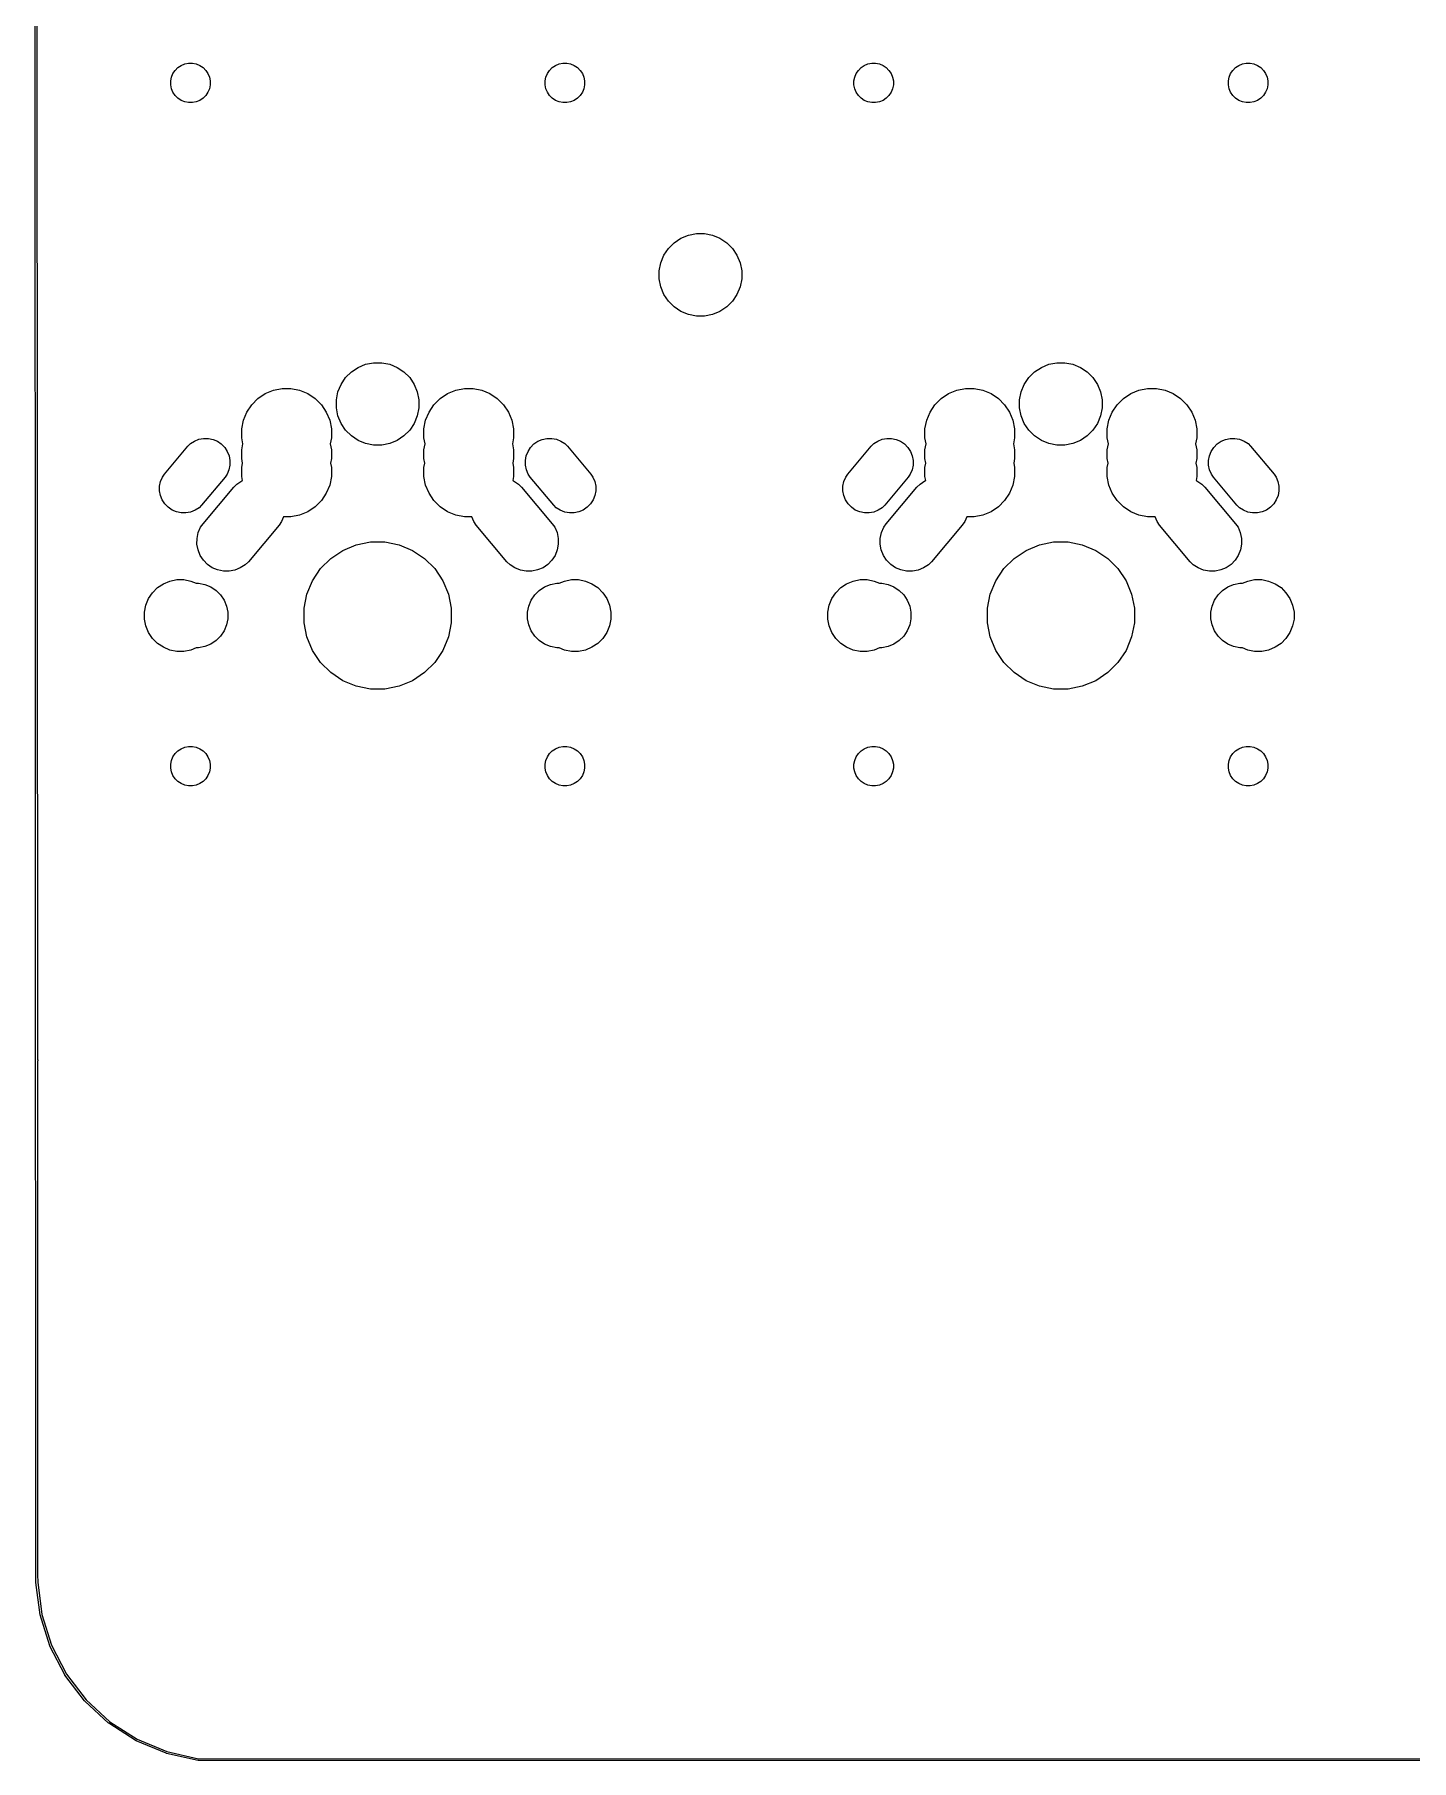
# Model space of a CAD drawing. Extents: x 38 to 192, y -155 to -33.
# Drawn here: x 38.43 to 76.83, y -139.03 to -90.9 of the extents above; entities that cross this region are included whole.
import ezdxf

# ---------------------------------------------------------------- set-up
doc = ezdxf.new("R2010")
doc.units = 0
doc.layers.add('BLACK', color=7, linetype='CONTINUOUS')

msp = doc.modelspace()

# ---------------------------------------------------------------- linework, layer by layer
at = {"layer": 'BLACK', "linetype": 'CONTINUOUS'}
for p, q in [((38.4687, -133.848), (38.4325, -45.0517)), ((38.4825, -45.0557), (38.5129, -119.479)), ((42.2926, -91.9895), (42.3528, -91.8994)), ((42.3528, -91.8994), (42.4294, -91.8228)), ((42.4294, -91.8228), (42.5195, -91.7626)), ((42.5195, -91.7626), (42.6196, -91.7211)), ((42.6196, -91.7211), (42.7258, -91.7)), ((42.7258, -91.7), (42.8342, -91.7)), ((42.8342, -91.7), (42.9404, -91.7211)), ((42.9404, -91.7211), (43.0405, -91.7626)), ((43.0405, -91.7626), (43.1306, -91.8228)), ((43.1306, -91.8228), (43.2072, -91.8994)), ((43.2072, -91.8994), (43.2674, -91.9895)), ((52.7326, -91.9895), (52.7928, -91.8994)), ((52.7928, -91.8994), (52.8694, -91.8228)), ((52.8694, -91.8228), (52.9595, -91.7626)), ((52.9595, -91.7626), (53.0596, -91.7211)), ((53.0596, -91.7211), (53.1658, -91.7)), ((53.1658, -91.7), (53.2742, -91.7)), ((53.2742, -91.7), (53.3804, -91.7211)), ((53.3804, -91.7211), (53.4805, -91.7626)), ((53.4805, -91.7626), (53.5706, -91.8228)), ((53.5706, -91.8228), (53.6472, -91.8994)), ((53.6472, -91.8994), (53.7074, -91.9895)), ((61.3426, -91.9895), (61.4028, -91.8994)), ((61.4028, -91.8994), (61.4794, -91.8228)), ((61.4794, -91.8228), (61.5695, -91.7626)), ((61.5695, -91.7626), (61.6696, -91.7211)), ((61.6696, -91.7211), (61.7758, -91.7)), ((61.7758, -91.7), (61.8842, -91.7)), ((61.8842, -91.7), (61.9904, -91.7211)), ((61.9904, -91.7211), (62.0905, -91.7626)), ((62.0905, -91.7626), (62.1806, -91.8228)), ((62.1806, -91.8228), (62.2572, -91.8994)), ((62.2572, -91.8994), (62.3174, -91.9895)), ((71.7826, -91.9895), (71.8428, -91.8994)), ((71.8428, -91.8994), (71.9194, -91.8228)), ((71.9194, -91.8228), (72.0095, -91.7626)), ((72.0095, -91.7626), (72.1096, -91.7211)), ((72.1096, -91.7211), (72.2158, -91.7)), ((72.2158, -91.7), (72.3242, -91.7)), ((72.3242, -91.7), (72.4304, -91.7211)), ((72.4304, -91.7211), (72.5305, -91.7626)), ((72.5305, -91.7626), (72.6206, -91.8228)), ((72.6206, -91.8228), (72.6972, -91.8994)), ((72.6972, -91.8994), (72.7574, -91.9895)), ((42.23, -92.1958), (42.2511, -92.0896)), ((42.23, -92.3042), (42.23, -92.1958)), ((42.2511, -92.4104), (42.23, -92.3042)), ((42.2511, -92.0896), (42.2926, -91.9895)), ((43.2674, -91.9895), (43.3089, -92.0896)), ((43.3089, -92.0896), (43.33, -92.1958)), ((43.33, -92.3042), (43.3089, -92.4104)), ((43.33, -92.1958), (43.33, -92.3042)), ((52.67, -92.1958), (52.6911, -92.0896)), ((52.67, -92.3042), (52.67, -92.1958)), ((52.6911, -92.4104), (52.67, -92.3042)), ((52.6911, -92.0896), (52.7326, -91.9895)), ((53.7074, -91.9895), (53.7489, -92.0896)), ((53.7489, -92.0896), (53.77, -92.1958)), ((53.77, -92.3042), (53.7489, -92.4104)), ((53.77, -92.1958), (53.77, -92.3042)), ((61.28, -92.1958), (61.3011, -92.0896)), ((61.28, -92.3042), (61.28, -92.1958)), ((61.3011, -92.4104), (61.28, -92.3042)), ((61.3011, -92.0896), (61.3426, -91.9895)), ((62.3174, -91.9895), (62.3589, -92.0896)), ((62.3589, -92.0896), (62.38, -92.1958)), ((62.38, -92.3042), (62.3589, -92.4104)), ((62.38, -92.1958), (62.38, -92.3042)), ((71.72, -92.1958), (71.7411, -92.0896)), ((71.72, -92.3042), (71.72, -92.1958)), ((71.7411, -92.4104), (71.72, -92.3042)), ((71.7411, -92.0896), (71.7826, -91.9895)), ((72.7574, -91.9895), (72.7989, -92.0896)), ((72.7989, -92.0896), (72.82, -92.1958)), ((72.82, -92.3042), (72.7989, -92.4104)), ((72.82, -92.1958), (72.82, -92.3042)), ((42.2926, -92.5105), (42.2511, -92.4104)), ((42.3528, -92.6006), (42.2926, -92.5105)), ((42.4294, -92.6772), (42.3528, -92.6006)), ((42.5195, -92.7374), (42.4294, -92.6772)), ((42.6196, -92.7789), (42.5195, -92.7374)), ((42.7258, -92.8), (42.6196, -92.7789)), ((42.8342, -92.8), (42.7258, -92.8)), ((42.9404, -92.7789), (42.8342, -92.8)), ((43.0405, -92.7374), (42.9404, -92.7789)), ((43.1306, -92.6772), (43.0405, -92.7374)), ((43.2072, -92.6006), (43.1306, -92.6772)), ((43.2674, -92.5105), (43.2072, -92.6006)), ((43.3089, -92.4104), (43.2674, -92.5105)), ((52.7326, -92.5105), (52.6911, -92.4104)), ((52.7928, -92.6006), (52.7326, -92.5105)), ((52.8694, -92.6772), (52.7928, -92.6006)), ((52.9595, -92.7374), (52.8694, -92.6772)), ((53.0596, -92.7789), (52.9595, -92.7374)), ((53.1658, -92.8), (53.0596, -92.7789)), ((53.2742, -92.8), (53.1658, -92.8)), ((53.3804, -92.7789), (53.2742, -92.8)), ((53.4805, -92.7374), (53.3804, -92.7789)), ((53.5706, -92.6772), (53.4805, -92.7374)), ((53.6472, -92.6006), (53.5706, -92.6772)), ((53.7074, -92.5105), (53.6472, -92.6006)), ((53.7489, -92.4104), (53.7074, -92.5105)), ((61.3426, -92.5105), (61.3011, -92.4104)), ((61.4028, -92.6006), (61.3426, -92.5105)), ((61.4794, -92.6772), (61.4028, -92.6006)), ((61.5695, -92.7374), (61.4794, -92.6772)), ((61.6696, -92.7789), (61.5695, -92.7374)), ((61.7758, -92.8), (61.6696, -92.7789)), ((61.8842, -92.8), (61.7758, -92.8)), ((61.9904, -92.7789), (61.8842, -92.8)), ((62.0905, -92.7374), (61.9904, -92.7789)), ((62.1806, -92.6772), (62.0905, -92.7374)), ((62.2572, -92.6006), (62.1806, -92.6772)), ((62.3174, -92.5105), (62.2572, -92.6006)), ((62.3589, -92.4104), (62.3174, -92.5105)), ((71.7826, -92.5105), (71.7411, -92.4104)), ((71.8428, -92.6006), (71.7826, -92.5105)), ((71.9194, -92.6772), (71.8428, -92.6006)), ((72.0095, -92.7374), (71.9194, -92.6772)), ((72.1096, -92.7789), (72.0095, -92.7374)), ((72.2158, -92.8), (72.1096, -92.7789)), ((72.3242, -92.8), (72.2158, -92.8)), ((72.4304, -92.7789), (72.3242, -92.8)), ((72.5305, -92.7374), (72.4304, -92.7789)), ((72.6206, -92.6772), (72.5305, -92.7374)), ((72.6972, -92.6006), (72.6206, -92.6772)), ((72.7574, -92.5105), (72.6972, -92.6006)), ((72.7989, -92.4104), (72.7574, -92.5105)), ((56.1067, -96.8669), (56.2669, -96.7067)), ((56.2669, -96.7067), (56.4553, -96.5809)), ((56.4553, -96.5809), (56.6646, -96.4942)), ((56.6646, -96.4942), (56.8867, -96.45)), ((56.8867, -96.45), (57.1133, -96.45)), ((57.1133, -96.45), (57.3354, -96.4942)), ((57.3354, -96.4942), (57.5447, -96.5809)), ((57.5447, -96.5809), (57.7331, -96.7067)), ((57.7331, -96.7067), (57.8933, -96.8669)), ((55.8942, -97.2646), (55.9809, -97.0553)), ((55.9809, -97.0553), (56.1067, -96.8669)), ((57.8933, -96.8669), (58.0191, -97.0553)), ((58.0191, -97.0553), (58.1058, -97.2646)), ((55.85, -97.4867), (55.8942, -97.2646)), ((55.85, -97.7133), (55.85, -97.4867)), ((58.1058, -97.2646), (58.15, -97.4867)), ((58.15, -97.4867), (58.15, -97.7133)), ((55.8942, -97.9354), (55.85, -97.7133)), ((55.9809, -98.1447), (55.8942, -97.9354)), ((56.1067, -98.3331), (55.9809, -98.1447)), ((58.0191, -98.1447), (57.8933, -98.3331)), ((58.1058, -97.9354), (58.0191, -98.1447)), ((58.15, -97.7133), (58.1058, -97.9354)), ((56.2669, -98.4933), (56.1067, -98.3331)), ((56.4553, -98.6191), (56.2669, -98.4933)), ((56.6646, -98.7058), (56.4553, -98.6191)), ((57.5447, -98.6191), (57.3354, -98.7058)), ((57.7331, -98.4933), (57.5447, -98.6191)), ((57.8933, -98.3331), (57.7331, -98.4933)), ((56.8867, -98.75), (56.6646, -98.7058)), ((57.1133, -98.75), (56.8867, -98.75)), ((57.3354, -98.7058), (57.1133, -98.75)), ((47.4553, -100.181), (47.6646, -100.094)), ((47.6646, -100.094), (47.8867, -100.05)), ((47.8867, -100.05), (48.1133, -100.05)), ((48.1133, -100.05), (48.3354, -100.094)), ((48.3354, -100.094), (48.5447, -100.181)), ((66.5053, -100.181), (66.7146, -100.094)), ((66.7146, -100.094), (66.9367, -100.05)), ((66.9367, -100.05), (67.1633, -100.05)), ((67.1633, -100.05), (67.3854, -100.094)), ((67.3854, -100.094), (67.5947, -100.181)), ((46.9809, -100.655), (47.1067, -100.467)), ((47.1067, -100.467), (47.2669, -100.307)), ((47.2669, -100.307), (47.4553, -100.181)), ((48.5447, -100.181), (48.7331, -100.307)), ((48.7331, -100.307), (48.8933, -100.467)), ((48.8933, -100.467), (49.0191, -100.655)), ((66.0309, -100.655), (66.1567, -100.467)), ((66.1567, -100.467), (66.3169, -100.307)), ((66.3169, -100.307), (66.5053, -100.181)), ((67.5947, -100.181), (67.7831, -100.307)), ((67.7831, -100.307), (67.9433, -100.467)), ((67.9433, -100.467), (68.0691, -100.655)), ((44.4891, -101.223), (44.6632, -101.049)), ((44.6632, -101.049), (44.8679, -100.912)), ((44.8679, -100.912), (45.0954, -100.818)), ((45.0954, -100.818), (45.3369, -100.77)), ((45.3369, -100.77), (45.5831, -100.77)), ((45.5831, -100.77), (45.8246, -100.818)), ((45.8246, -100.818), (46.0521, -100.912)), ((46.0521, -100.912), (46.2568, -101.049)), ((46.2568, -101.049), (46.4309, -101.223)), ((46.85, -101.087), (46.8942, -100.865)), ((46.8942, -100.865), (46.9809, -100.655)), ((49.0191, -100.655), (49.1058, -100.865)), ((49.1058, -100.865), (49.15, -101.087)), ((49.5691, -101.223), (49.7432, -101.049)), ((49.7432, -101.049), (49.9479, -100.912)), ((49.9479, -100.912), (50.1754, -100.818)), ((50.1754, -100.818), (50.4169, -100.77)), ((50.4169, -100.77), (50.6631, -100.77)), ((50.6631, -100.77), (50.9046, -100.818)), ((50.9046, -100.818), (51.1321, -100.912)), ((51.1321, -100.912), (51.3368, -101.049)), ((51.3368, -101.049), (51.5109, -101.223)), ((63.5391, -101.223), (63.7132, -101.049)), ((63.7132, -101.049), (63.9179, -100.912)), ((63.9179, -100.912), (64.1454, -100.818)), ((64.1454, -100.818), (64.3869, -100.77)), ((64.3869, -100.77), (64.6331, -100.77)), ((64.6331, -100.77), (64.8746, -100.818)), ((64.8746, -100.818), (65.1021, -100.912)), ((65.1021, -100.912), (65.3068, -101.049)), ((65.3068, -101.049), (65.4809, -101.223)), ((65.9, -101.087), (65.9442, -100.865)), ((65.9442, -100.865), (66.0309, -100.655)), ((68.0691, -100.655), (68.1558, -100.865)), ((68.1558, -100.865), (68.2, -101.087)), ((68.6191, -101.223), (68.7932, -101.049)), ((68.7932, -101.049), (68.9979, -100.912)), ((68.9979, -100.912), (69.2254, -100.818)), ((69.2254, -100.818), (69.4669, -100.77)), ((69.4669, -100.77), (69.7131, -100.77)), ((69.7131, -100.77), (69.9546, -100.818)), ((69.9546, -100.818), (70.1821, -100.912)), ((70.1821, -100.912), (70.3868, -101.049)), ((70.3868, -101.049), (70.5609, -101.223)), ((44.258, -101.655), (44.3523, -101.428)), ((44.3523, -101.428), (44.4891, -101.223)), ((46.4309, -101.223), (46.5677, -101.428)), ((46.5677, -101.428), (46.662, -101.655)), ((46.85, -101.313), (46.85, -101.087)), ((46.8942, -101.535), (46.85, -101.313)), ((46.9809, -101.745), (46.8942, -101.535)), ((49.1058, -101.535), (49.0191, -101.745)), ((49.15, -101.313), (49.1058, -101.535)), ((49.15, -101.087), (49.15, -101.313)), ((49.338, -101.655), (49.4323, -101.428)), ((49.4323, -101.428), (49.5691, -101.223)), ((51.5109, -101.223), (51.6477, -101.428)), ((51.6477, -101.428), (51.742, -101.655)), ((63.308, -101.655), (63.4023, -101.428)), ((63.4023, -101.428), (63.5391, -101.223)), ((65.4809, -101.223), (65.6177, -101.428)), ((65.6177, -101.428), (65.712, -101.655)), ((65.9, -101.313), (65.9, -101.087)), ((65.9442, -101.535), (65.9, -101.313)), ((66.0309, -101.745), (65.9442, -101.535)), ((68.1558, -101.535), (68.0691, -101.745)), ((68.2, -101.313), (68.1558, -101.535)), ((68.2, -101.087), (68.2, -101.313)), ((68.388, -101.655), (68.4823, -101.428)), ((68.4823, -101.428), (68.6191, -101.223)), ((70.5609, -101.223), (70.6977, -101.428)), ((70.6977, -101.428), (70.792, -101.655)), ((44.21, -101.897), (44.258, -101.655)), ((44.21, -102.143), (44.21, -101.897)), ((46.662, -101.655), (46.71, -101.897)), ((46.71, -101.897), (46.71, -102.143)), ((47.1067, -101.933), (46.9809, -101.745)), ((47.2669, -102.093), (47.1067, -101.933)), ((48.8933, -101.933), (48.7331, -102.093)), ((49.0191, -101.745), (48.8933, -101.933)), ((49.29, -101.897), (49.338, -101.655)), ((49.29, -102.143), (49.29, -101.897)), ((51.742, -101.655), (51.79, -101.897)), ((51.79, -101.897), (51.79, -102.143)), ((63.26, -101.897), (63.308, -101.655)), ((63.26, -102.143), (63.26, -101.897)), ((65.712, -101.655), (65.76, -101.897)), ((65.76, -101.897), (65.76, -102.143)), ((66.1567, -101.933), (66.0309, -101.745)), ((66.3169, -102.093), (66.1567, -101.933)), ((67.9433, -101.933), (67.7831, -102.093)), ((68.0691, -101.745), (67.9433, -101.933)), ((68.34, -101.897), (68.388, -101.655)), ((68.34, -102.143), (68.34, -101.897)), ((70.792, -101.655), (70.84, -101.897)), ((70.84, -101.897), (70.84, -102.143)), ((42.0563, -103.155), (42.7096, -102.377)), ((42.7096, -102.377), (42.7808, -102.307)), ((42.7808, -102.307), (42.8921, -102.234)), ((42.8921, -102.234), (43.0155, -102.185)), ((43.0155, -102.185), (43.1462, -102.16)), ((43.1462, -102.16), (43.2792, -102.162)), ((43.2792, -102.162), (43.4093, -102.189)), ((43.4093, -102.189), (43.5316, -102.241)), ((43.5316, -102.241), (43.6413, -102.317)), ((43.6413, -102.317), (43.7343, -102.412)), ((43.7343, -102.412), (43.807, -102.523)), ((44.2432, -102.31), (44.21, -102.143)), ((44.21, -102.477), (44.2432, -102.31)), ((44.21, -102.723), (44.21, -102.477)), ((46.71, -102.143), (46.6768, -102.31)), ((46.6768, -102.31), (46.71, -102.477)), ((46.71, -102.477), (46.71, -102.723)), ((47.4553, -102.219), (47.2669, -102.093)), ((47.6646, -102.306), (47.4553, -102.219)), ((47.8867, -102.35), (47.6646, -102.306)), ((48.1133, -102.35), (47.8867, -102.35)), ((48.3354, -102.306), (48.1133, -102.35)), ((48.5447, -102.219), (48.3354, -102.306)), ((48.7331, -102.093), (48.5447, -102.219)), ((49.3232, -102.31), (49.29, -102.143)), ((49.29, -102.477), (49.3232, -102.31)), ((49.29, -102.723), (49.29, -102.477)), ((51.79, -102.143), (51.7568, -102.31)), ((51.7568, -102.31), (51.79, -102.477)), ((51.79, -102.477), (51.79, -102.723)), ((52.193, -102.523), (52.2657, -102.412)), ((52.2657, -102.412), (52.3587, -102.317)), ((52.3587, -102.317), (52.4684, -102.241)), ((52.4684, -102.241), (52.5907, -102.189)), ((52.5907, -102.189), (52.7208, -102.162)), ((52.7208, -102.162), (52.8538, -102.16)), ((52.8538, -102.16), (52.9845, -102.185)), ((52.9845, -102.185), (53.1079, -102.234)), ((53.1079, -102.234), (53.2192, -102.307)), ((53.2192, -102.307), (53.2904, -102.377)), ((53.2904, -102.377), (53.9437, -103.155)), ((61.1063, -103.155), (61.7596, -102.377)), ((61.7596, -102.377), (61.8308, -102.307)), ((61.8308, -102.307), (61.9421, -102.234)), ((61.9421, -102.234), (62.0655, -102.185)), ((62.0655, -102.185), (62.1962, -102.16)), ((62.1962, -102.16), (62.3292, -102.162)), ((62.3292, -102.162), (62.4593, -102.189)), ((62.4593, -102.189), (62.5816, -102.241)), ((62.5816, -102.241), (62.6913, -102.317)), ((62.6913, -102.317), (62.7843, -102.412)), ((62.7843, -102.412), (62.857, -102.523)), ((63.2932, -102.31), (63.26, -102.143)), ((63.26, -102.477), (63.2932, -102.31)), ((63.26, -102.723), (63.26, -102.477)), ((65.76, -102.143), (65.7268, -102.31)), ((65.7268, -102.31), (65.76, -102.477)), ((65.76, -102.477), (65.76, -102.723)), ((66.5053, -102.219), (66.3169, -102.093)), ((66.7146, -102.306), (66.5053, -102.219)), ((66.9367, -102.35), (66.7146, -102.306)), ((67.1633, -102.35), (66.9367, -102.35)), ((67.3854, -102.306), (67.1633, -102.35)), ((67.5947, -102.219), (67.3854, -102.306)), ((67.7831, -102.093), (67.5947, -102.219)), ((68.3732, -102.31), (68.34, -102.143)), ((68.34, -102.477), (68.3732, -102.31)), ((68.34, -102.723), (68.34, -102.477)), ((70.84, -102.143), (70.8068, -102.31)), ((70.8068, -102.31), (70.84, -102.477)), ((70.84, -102.477), (70.84, -102.723)), ((71.243, -102.523), (71.3157, -102.412)), ((71.3157, -102.412), (71.4087, -102.317)), ((71.4087, -102.317), (71.5184, -102.241)), ((71.5184, -102.241), (71.6407, -102.189)), ((71.6407, -102.189), (71.7708, -102.162)), ((71.7708, -102.162), (71.9038, -102.16)), ((71.9038, -102.16), (72.0345, -102.185)), ((72.0345, -102.185), (72.1579, -102.234)), ((72.1579, -102.234), (72.2692, -102.307)), ((72.2692, -102.307), (72.3404, -102.377)), ((72.3404, -102.377), (72.9937, -103.155)), ((43.807, -102.523), (43.8565, -102.646)), ((43.8796, -102.91), (43.8522, -103.04)), ((43.8565, -102.646), (43.881, -102.777)), ((43.881, -102.777), (43.8796, -102.91)), ((44.2352, -102.85), (44.21, -102.723)), ((44.21, -102.977), (44.2352, -102.85)), ((44.21, -103.223), (44.21, -102.977)), ((46.71, -102.723), (46.6848, -102.85)), ((46.6848, -102.85), (46.71, -102.977)), ((46.71, -102.977), (46.71, -103.223)), ((49.3152, -102.85), (49.29, -102.723)), ((49.29, -102.977), (49.3152, -102.85)), ((49.29, -103.223), (49.29, -102.977)), ((51.79, -102.723), (51.7648, -102.85)), ((51.7648, -102.85), (51.79, -102.977)), ((51.79, -102.977), (51.79, -103.223)), ((52.119, -102.777), (52.1435, -102.646)), ((52.1204, -102.91), (52.119, -102.777)), ((52.1478, -103.04), (52.1204, -102.91)), ((52.1435, -102.646), (52.193, -102.523)), ((62.857, -102.523), (62.9065, -102.646)), ((62.9296, -102.91), (62.9022, -103.04)), ((62.9065, -102.646), (62.931, -102.777)), ((62.931, -102.777), (62.9296, -102.91)), ((63.2852, -102.85), (63.26, -102.723)), ((63.26, -102.977), (63.2852, -102.85)), ((63.26, -103.223), (63.26, -102.977)), ((65.76, -102.723), (65.7348, -102.85)), ((65.7348, -102.85), (65.76, -102.977)), ((65.76, -102.977), (65.76, -103.223)), ((68.3652, -102.85), (68.34, -102.723)), ((68.34, -102.977), (68.3652, -102.85)), ((68.34, -103.223), (68.34, -102.977)), ((70.84, -102.723), (70.8148, -102.85)), ((70.8148, -102.85), (70.84, -102.977)), ((70.84, -102.977), (70.84, -103.223)), ((71.169, -102.777), (71.1935, -102.646)), ((71.1704, -102.91), (71.169, -102.777)), ((71.1978, -103.04), (71.1704, -102.91)), ((71.1935, -102.646), (71.243, -102.523)), ((41.9204, -103.49), (41.9478, -103.36)), ((41.9478, -103.36), (42, -103.238)), ((42, -103.238), (42.0563, -103.155)), ((43.7437, -103.245), (43.0904, -104.023)), ((43.8, -103.162), (43.7437, -103.245)), ((43.8522, -103.04), (43.8, -103.162)), ((43.9858, -103.52), (44.0729, -103.435)), ((44.0729, -103.435), (44.209, -103.346)), ((44.209, -103.346), (44.2325, -103.336)), ((44.2325, -103.336), (44.21, -103.223)), ((46.662, -103.465), (46.5677, -103.692)), ((46.71, -103.223), (46.662, -103.465)), ((49.338, -103.465), (49.29, -103.223)), ((49.4323, -103.692), (49.338, -103.465)), ((51.79, -103.223), (51.7675, -103.336)), ((51.7675, -103.336), (51.791, -103.346)), ((51.791, -103.346), (51.9271, -103.435)), ((51.9271, -103.435), (52.0142, -103.52)), ((52.2, -103.162), (52.1478, -103.04)), ((52.2563, -103.245), (52.2, -103.162)), ((52.9096, -104.023), (52.2563, -103.245)), ((53.9437, -103.155), (54, -103.238)), ((54, -103.238), (54.0522, -103.36)), ((54.0522, -103.36), (54.0796, -103.49)), ((60.9704, -103.49), (60.9978, -103.36)), ((60.9978, -103.36), (61.05, -103.238)), ((61.05, -103.238), (61.1063, -103.155)), ((62.7937, -103.245), (62.1404, -104.023)), ((62.85, -103.162), (62.7937, -103.245)), ((62.9022, -103.04), (62.85, -103.162)), ((63.0358, -103.52), (63.1229, -103.435)), ((63.1229, -103.435), (63.259, -103.346)), ((63.259, -103.346), (63.2825, -103.336)), ((63.2825, -103.336), (63.26, -103.223)), ((65.712, -103.465), (65.6177, -103.692)), ((65.76, -103.223), (65.712, -103.465)), ((68.388, -103.465), (68.34, -103.223)), ((68.4823, -103.692), (68.388, -103.465)), ((70.84, -103.223), (70.8175, -103.336)), ((70.8175, -103.336), (70.841, -103.346)), ((70.841, -103.346), (70.9771, -103.435)), ((70.9771, -103.435), (71.0642, -103.52)), ((71.25, -103.162), (71.1978, -103.04)), ((71.3063, -103.245), (71.25, -103.162)), ((71.9596, -104.023), (71.3063, -103.245)), ((72.9937, -103.155), (73.05, -103.238)), ((73.05, -103.238), (73.1022, -103.36)), ((73.1022, -103.36), (73.1296, -103.49)), ((41.919, -103.623), (41.9204, -103.49)), ((41.9435, -103.754), (41.919, -103.623)), ((41.993, -103.877), (41.9435, -103.754)), ((42.0657, -103.988), (41.993, -103.877)), ((43.1302, -104.54), (43.9858, -103.52)), ((46.4309, -103.897), (46.2568, -104.071)), ((46.5677, -103.692), (46.4309, -103.897)), ((49.5691, -103.897), (49.4323, -103.692)), ((49.7432, -104.071), (49.5691, -103.897)), ((52.0142, -103.52), (52.8698, -104.54)), ((54.007, -103.877), (53.9343, -103.988)), ((54.0565, -103.754), (54.007, -103.877)), ((54.081, -103.623), (54.0565, -103.754)), ((54.0796, -103.49), (54.081, -103.623)), ((60.969, -103.623), (60.9704, -103.49)), ((60.9935, -103.754), (60.969, -103.623)), ((61.043, -103.877), (60.9935, -103.754)), ((61.1157, -103.988), (61.043, -103.877)), ((62.1802, -104.54), (63.0358, -103.52)), ((65.4809, -103.897), (65.3068, -104.071)), ((65.6177, -103.692), (65.4809, -103.897)), ((68.6191, -103.897), (68.4823, -103.692)), ((68.7932, -104.071), (68.6191, -103.897)), ((71.0642, -103.52), (71.9198, -104.54)), ((73.057, -103.877), (72.9843, -103.988)), ((73.1065, -103.754), (73.057, -103.877)), ((73.131, -103.623), (73.1065, -103.754)), ((73.1296, -103.49), (73.131, -103.623)), ((42.1587, -104.083), (42.0657, -103.988)), ((42.2684, -104.159), (42.1587, -104.083)), ((42.3907, -104.211), (42.2684, -104.159)), ((42.5208, -104.238), (42.3907, -104.211)), ((42.6538, -104.24), (42.5208, -104.238)), ((42.7845, -104.215), (42.6538, -104.24)), ((42.9079, -104.165), (42.7845, -104.215)), ((43.0192, -104.093), (42.9079, -104.165)), ((43.0904, -104.023), (43.0192, -104.093)), ((45.374, -104.35), (45.3185, -104.48)), ((45.5831, -104.35), (45.374, -104.35)), ((45.8246, -104.302), (45.5831, -104.35)), ((46.0521, -104.208), (45.8246, -104.302)), ((46.2568, -104.071), (46.0521, -104.208)), ((49.9479, -104.208), (49.7432, -104.071)), ((50.1754, -104.302), (49.9479, -104.208)), ((50.4169, -104.35), (50.1754, -104.302)), ((50.626, -104.35), (50.4169, -104.35)), ((50.6815, -104.48), (50.626, -104.35)), ((52.9808, -104.093), (52.9096, -104.023)), ((53.0921, -104.165), (52.9808, -104.093)), ((53.2155, -104.215), (53.0921, -104.165)), ((53.3462, -104.24), (53.2155, -104.215)), ((53.4792, -104.238), (53.3462, -104.24)), ((53.6093, -104.211), (53.4792, -104.238)), ((53.7316, -104.159), (53.6093, -104.211)), ((53.8413, -104.083), (53.7316, -104.159)), ((53.9343, -103.988), (53.8413, -104.083)), ((61.2087, -104.083), (61.1157, -103.988)), ((61.3184, -104.159), (61.2087, -104.083)), ((61.4407, -104.211), (61.3184, -104.159)), ((61.5708, -104.238), (61.4407, -104.211)), ((61.7038, -104.24), (61.5708, -104.238)), ((61.8345, -104.215), (61.7038, -104.24)), ((61.9579, -104.165), (61.8345, -104.215)), ((62.0692, -104.093), (61.9579, -104.165)), ((62.1404, -104.023), (62.0692, -104.093)), ((64.424, -104.35), (64.3685, -104.48)), ((64.6331, -104.35), (64.424, -104.35)), ((64.8746, -104.302), (64.6331, -104.35)), ((65.1021, -104.208), (64.8746, -104.302)), ((65.3068, -104.071), (65.1021, -104.208)), ((68.9979, -104.208), (68.7932, -104.071)), ((69.2254, -104.302), (68.9979, -104.208)), ((69.4669, -104.35), (69.2254, -104.302)), ((69.676, -104.35), (69.4669, -104.35)), ((69.7315, -104.48), (69.676, -104.35)), ((72.0308, -104.093), (71.9596, -104.023)), ((72.1421, -104.165), (72.0308, -104.093)), ((72.2655, -104.215), (72.1421, -104.165)), ((72.3962, -104.24), (72.2655, -104.215)), ((72.5292, -104.238), (72.3962, -104.24)), ((72.6593, -104.211), (72.5292, -104.238)), ((72.7816, -104.159), (72.6593, -104.211)), ((72.8913, -104.083), (72.7816, -104.159)), ((72.9843, -103.988), (72.8913, -104.083)), ((42.9642, -104.949), (42.9976, -104.789)), ((42.9976, -104.789), (43.0615, -104.64)), ((43.0615, -104.64), (43.1302, -104.54)), ((45.2498, -104.58), (44.3942, -105.6)), ((45.3185, -104.48), (45.2498, -104.58)), ((50.7502, -104.58), (50.6815, -104.48)), ((51.6058, -105.6), (50.7502, -104.58)), ((52.8698, -104.54), (52.9385, -104.64)), ((52.9385, -104.64), (53.0024, -104.789)), ((53.0024, -104.789), (53.0358, -104.949)), ((62.0142, -104.949), (62.0476, -104.789)), ((62.0476, -104.789), (62.1115, -104.64)), ((62.1115, -104.64), (62.1802, -104.54)), ((64.2998, -104.58), (63.4442, -105.6)), ((64.3685, -104.48), (64.2998, -104.58)), ((69.8002, -104.58), (69.7315, -104.48)), ((70.6558, -105.6), (69.8002, -104.58)), ((71.9198, -104.54), (71.9885, -104.64)), ((71.9885, -104.64), (72.0524, -104.789)), ((72.0524, -104.789), (72.0858, -104.949)), ((42.9624, -105.111), (42.9642, -104.949)), ((42.9924, -105.271), (42.9624, -105.111)), ((43.0529, -105.422), (42.9924, -105.271)), ((46.6932, -105.508), (47.029, -105.283)), ((47.029, -105.283), (47.402, -105.129)), ((47.402, -105.129), (47.7981, -105.05)), ((47.7981, -105.05), (48.2019, -105.05)), ((48.2019, -105.05), (48.598, -105.129)), ((48.598, -105.129), (48.971, -105.283)), ((48.971, -105.283), (49.3068, -105.508)), ((53.0076, -105.271), (52.9471, -105.422)), ((53.0376, -105.111), (53.0076, -105.271)), ((53.0358, -104.949), (53.0376, -105.111)), ((62.0124, -105.111), (62.0142, -104.949)), ((62.0424, -105.271), (62.0124, -105.111)), ((62.1029, -105.422), (62.0424, -105.271)), ((65.7432, -105.508), (66.079, -105.283)), ((66.079, -105.283), (66.452, -105.129)), ((66.452, -105.129), (66.8481, -105.05)), ((66.8481, -105.05), (67.2519, -105.05)), ((67.2519, -105.05), (67.648, -105.129)), ((67.648, -105.129), (68.021, -105.283)), ((68.021, -105.283), (68.3568, -105.508)), ((72.0576, -105.271), (71.9971, -105.422)), ((72.0876, -105.111), (72.0576, -105.271)), ((72.0858, -104.949), (72.0876, -105.111)), ((43.1417, -105.558), (43.0529, -105.422)), ((43.2554, -105.674), (43.1417, -105.558)), ((43.3895, -105.766), (43.2554, -105.674)), ((43.539, -105.829), (43.3895, -105.766)), ((43.698, -105.863), (43.539, -105.829)), ((43.8605, -105.865), (43.698, -105.863)), ((44.0202, -105.835), (43.8605, -105.865)), ((44.171, -105.774), (44.0202, -105.835)), ((44.3071, -105.685), (44.171, -105.774)), ((44.3942, -105.6), (44.3071, -105.685)), ((46.1833, -106.129), (46.4077, -105.793)), ((46.4077, -105.793), (46.6932, -105.508)), ((49.3068, -105.508), (49.5923, -105.793)), ((49.5923, -105.793), (49.8167, -106.129)), ((51.6929, -105.685), (51.6058, -105.6)), ((51.829, -105.774), (51.6929, -105.685)), ((51.9798, -105.835), (51.829, -105.774)), ((52.1395, -105.865), (51.9798, -105.835)), ((52.302, -105.863), (52.1395, -105.865)), ((52.461, -105.829), (52.302, -105.863)), ((52.6105, -105.766), (52.461, -105.829)), ((52.7446, -105.674), (52.6105, -105.766)), ((52.8583, -105.558), (52.7446, -105.674)), ((52.9471, -105.422), (52.8583, -105.558)), ((62.1917, -105.558), (62.1029, -105.422)), ((62.3054, -105.674), (62.1917, -105.558)), ((62.4395, -105.766), (62.3054, -105.674)), ((62.589, -105.829), (62.4395, -105.766)), ((62.748, -105.863), (62.589, -105.829)), ((62.9105, -105.865), (62.748, -105.863)), ((63.0702, -105.835), (62.9105, -105.865)), ((63.221, -105.774), (63.0702, -105.835)), ((63.3571, -105.685), (63.221, -105.774)), ((63.4442, -105.6), (63.3571, -105.685)), ((65.2333, -106.129), (65.4577, -105.793)), ((65.4577, -105.793), (65.7432, -105.508)), ((68.3568, -105.508), (68.6423, -105.793)), ((68.6423, -105.793), (68.8667, -106.129)), ((70.7429, -105.685), (70.6558, -105.6)), ((70.879, -105.774), (70.7429, -105.685)), ((71.0298, -105.835), (70.879, -105.774)), ((71.1895, -105.865), (71.0298, -105.835)), ((71.352, -105.863), (71.1895, -105.865)), ((71.511, -105.829), (71.352, -105.863)), ((71.6605, -105.766), (71.511, -105.829)), ((71.7946, -105.674), (71.6605, -105.766)), ((71.9083, -105.558), (71.7946, -105.674)), ((71.9971, -105.422), (71.9083, -105.558)), ((41.7232, -106.463), (41.8625, -106.323)), ((41.8625, -106.323), (42.0263, -106.214)), ((42.0263, -106.214), (42.2083, -106.138)), ((42.2083, -106.138), (42.4015, -106.1)), ((42.4015, -106.1), (42.5985, -106.1)), ((42.5985, -106.1), (42.7917, -106.138)), ((42.7917, -106.138), (42.9403, -106.2)), ((42.9403, -106.2), (43.0086, -106.2)), ((43.0086, -106.2), (43.1825, -106.235)), ((43.1825, -106.235), (43.3463, -106.302)), ((43.3463, -106.302), (43.4937, -106.401)), ((46.0288, -106.502), (46.1833, -106.129)), ((49.8167, -106.129), (49.9712, -106.502)), ((52.5063, -106.401), (52.6537, -106.302)), ((52.6537, -106.302), (52.8175, -106.235)), ((52.8175, -106.235), (52.9914, -106.2)), ((52.9914, -106.2), (53.0597, -106.2)), ((53.0597, -106.2), (53.2083, -106.138)), ((53.2083, -106.138), (53.4015, -106.1)), ((53.4015, -106.1), (53.5985, -106.1)), ((53.5985, -106.1), (53.7917, -106.138)), ((53.7917, -106.138), (53.9737, -106.214)), ((53.9737, -106.214), (54.1375, -106.323)), ((54.1375, -106.323), (54.2768, -106.463)), ((60.7732, -106.463), (60.9125, -106.323)), ((60.9125, -106.323), (61.0763, -106.214)), ((61.0763, -106.214), (61.2583, -106.138)), ((61.2583, -106.138), (61.4515, -106.1)), ((61.4515, -106.1), (61.6485, -106.1)), ((61.6485, -106.1), (61.8417, -106.138)), ((61.8417, -106.138), (61.9903, -106.2)), ((61.9903, -106.2), (62.0586, -106.2)), ((62.0586, -106.2), (62.2325, -106.235)), ((62.2325, -106.235), (62.3963, -106.302)), ((62.3963, -106.302), (62.5437, -106.401)), ((65.0788, -106.502), (65.2333, -106.129)), ((68.8667, -106.129), (69.0212, -106.502)), ((71.5563, -106.401), (71.7037, -106.302)), ((71.7037, -106.302), (71.8675, -106.235)), ((71.8675, -106.235), (72.0414, -106.2)), ((72.0414, -106.2), (72.1097, -106.2)), ((72.1097, -106.2), (72.2583, -106.138)), ((72.2583, -106.138), (72.4515, -106.1)), ((72.4515, -106.1), (72.6485, -106.1)), ((72.6485, -106.1), (72.8417, -106.138)), ((72.8417, -106.138), (73.0237, -106.214)), ((73.0237, -106.214), (73.1875, -106.323)), ((73.1875, -106.323), (73.3268, -106.463)), ((41.5, -107.002), (41.5384, -106.808)), ((41.5384, -106.808), (41.6138, -106.626)), ((41.6138, -106.626), (41.7232, -106.463)), ((43.4937, -106.401), (43.6191, -106.526)), ((43.6191, -106.526), (43.7176, -106.674)), ((43.7176, -106.674), (43.7854, -106.837)), ((43.7854, -106.837), (43.82, -107.011)), ((45.95, -106.898), (46.0288, -106.502)), ((49.9712, -106.502), (50.05, -106.898)), ((52.18, -107.011), (52.2146, -106.837)), ((52.2146, -106.837), (52.2824, -106.674)), ((52.2824, -106.674), (52.3809, -106.526)), ((52.3809, -106.526), (52.5063, -106.401)), ((54.2768, -106.463), (54.3862, -106.626)), ((54.3862, -106.626), (54.4616, -106.808)), ((54.4616, -106.808), (54.5, -107.002)), ((60.55, -107.002), (60.5884, -106.808)), ((60.5884, -106.808), (60.6638, -106.626)), ((60.6638, -106.626), (60.7732, -106.463)), ((62.5437, -106.401), (62.6691, -106.526)), ((62.6691, -106.526), (62.7676, -106.674)), ((62.7676, -106.674), (62.8354, -106.837)), ((62.8354, -106.837), (62.87, -107.011)), ((65, -106.898), (65.0788, -106.502)), ((69.0212, -106.502), (69.1, -106.898)), ((71.23, -107.011), (71.2646, -106.837)), ((71.2646, -106.837), (71.3324, -106.674)), ((71.3324, -106.674), (71.4309, -106.526)), ((71.4309, -106.526), (71.5563, -106.401)), ((73.3268, -106.463), (73.4362, -106.626)), ((73.4362, -106.626), (73.5116, -106.808)), ((73.5116, -106.808), (73.55, -107.002)), ((41.5, -107.198), (41.5, -107.002)), ((41.5384, -107.392), (41.5, -107.198)), ((43.82, -107.189), (43.7854, -107.363)), ((43.82, -107.011), (43.82, -107.189)), ((45.95, -107.302), (45.95, -106.898)), ((46.0288, -107.698), (45.95, -107.302)), ((50.05, -107.302), (49.9712, -107.698)), ((50.05, -106.898), (50.05, -107.302)), ((52.18, -107.189), (52.18, -107.011)), ((52.2146, -107.363), (52.18, -107.189)), ((54.5, -107.198), (54.4616, -107.392)), ((54.5, -107.002), (54.5, -107.198)), ((60.55, -107.198), (60.55, -107.002)), ((60.5884, -107.392), (60.55, -107.198)), ((62.87, -107.189), (62.8354, -107.363)), ((62.87, -107.011), (62.87, -107.189)), ((65, -107.302), (65, -106.898)), ((65.0788, -107.698), (65, -107.302)), ((69.1, -107.302), (69.0212, -107.698)), ((69.1, -106.898), (69.1, -107.302)), ((71.23, -107.189), (71.23, -107.011)), ((71.2646, -107.363), (71.23, -107.189)), ((73.55, -107.198), (73.5116, -107.392)), ((73.55, -107.002), (73.55, -107.198)), ((41.6138, -107.574), (41.5384, -107.392)), ((41.7232, -107.737), (41.6138, -107.574)), ((41.8625, -107.877), (41.7232, -107.737)), ((43.4937, -107.799), (43.3463, -107.898)), ((43.6191, -107.674), (43.4937, -107.799)), ((43.7176, -107.526), (43.6191, -107.674)), ((43.7854, -107.363), (43.7176, -107.526)), ((46.1833, -108.071), (46.0288, -107.698)), ((49.9712, -107.698), (49.8167, -108.071)), ((52.2824, -107.526), (52.2146, -107.363)), ((52.3809, -107.674), (52.2824, -107.526)), ((52.5063, -107.799), (52.3809, -107.674)), ((52.6537, -107.898), (52.5063, -107.799)), ((54.2768, -107.737), (54.1375, -107.877)), ((54.3862, -107.574), (54.2768, -107.737)), ((54.4616, -107.392), (54.3862, -107.574)), ((60.6638, -107.574), (60.5884, -107.392)), ((60.7732, -107.737), (60.6638, -107.574)), ((60.9125, -107.877), (60.7732, -107.737)), ((62.5437, -107.799), (62.3963, -107.898)), ((62.6691, -107.674), (62.5437, -107.799)), ((62.7676, -107.526), (62.6691, -107.674)), ((62.8354, -107.363), (62.7676, -107.526)), ((65.2333, -108.071), (65.0788, -107.698)), ((69.0212, -107.698), (68.8667, -108.071)), ((71.3324, -107.526), (71.2646, -107.363)), ((71.4309, -107.674), (71.3324, -107.526)), ((71.5563, -107.799), (71.4309, -107.674)), ((71.7037, -107.898), (71.5563, -107.799)), ((73.3268, -107.737), (73.1875, -107.877)), ((73.4362, -107.574), (73.3268, -107.737)), ((73.5116, -107.392), (73.4362, -107.574)), ((42.0263, -107.986), (41.8625, -107.877)), ((42.2083, -108.062), (42.0263, -107.986)), ((42.4015, -108.1), (42.2083, -108.062)), ((42.5985, -108.1), (42.4015, -108.1)), ((42.7917, -108.062), (42.5985, -108.1)), ((42.9403, -108), (42.7917, -108.062)), ((43.0086, -108), (42.9403, -108)), ((43.1825, -107.965), (43.0086, -108)), ((43.3463, -107.898), (43.1825, -107.965)), ((46.4077, -108.407), (46.1833, -108.071)), ((49.8167, -108.071), (49.5923, -108.407)), ((52.8175, -107.965), (52.6537, -107.898)), ((52.9914, -108), (52.8175, -107.965)), ((53.0597, -108), (52.9914, -108)), ((53.2083, -108.062), (53.0597, -108)), ((53.4015, -108.1), (53.2083, -108.062)), ((53.5985, -108.1), (53.4015, -108.1)), ((53.7917, -108.062), (53.5985, -108.1)), ((53.9737, -107.986), (53.7917, -108.062)), ((54.1375, -107.877), (53.9737, -107.986)), ((61.0763, -107.986), (60.9125, -107.877)), ((61.2583, -108.062), (61.0763, -107.986)), ((61.4515, -108.1), (61.2583, -108.062)), ((61.6485, -108.1), (61.4515, -108.1)), ((61.8417, -108.062), (61.6485, -108.1)), ((61.9903, -108), (61.8417, -108.062)), ((62.0586, -108), (61.9903, -108)), ((62.2325, -107.965), (62.0586, -108)), ((62.3963, -107.898), (62.2325, -107.965)), ((65.4577, -108.407), (65.2333, -108.071)), ((68.8667, -108.071), (68.6423, -108.407)), ((71.8675, -107.965), (71.7037, -107.898)), ((72.0414, -108), (71.8675, -107.965)), ((72.1097, -108), (72.0414, -108)), ((72.2583, -108.062), (72.1097, -108)), ((72.4515, -108.1), (72.2583, -108.062)), ((72.6485, -108.1), (72.4515, -108.1)), ((72.8417, -108.062), (72.6485, -108.1)), ((73.0237, -107.986), (72.8417, -108.062)), ((73.1875, -107.877), (73.0237, -107.986)), ((46.6932, -108.692), (46.4077, -108.407)), ((47.029, -108.917), (46.6932, -108.692)), ((49.3068, -108.692), (48.971, -108.917)), ((49.5923, -108.407), (49.3068, -108.692)), ((65.7432, -108.692), (65.4577, -108.407)), ((66.079, -108.917), (65.7432, -108.692)), ((68.3568, -108.692), (68.021, -108.917)), ((68.6423, -108.407), (68.3568, -108.692)), ((47.402, -109.071), (47.029, -108.917)), ((47.7981, -109.15), (47.402, -109.071)), ((48.2019, -109.15), (47.7981, -109.15)), ((48.598, -109.071), (48.2019, -109.15)), ((48.971, -108.917), (48.598, -109.071)), ((66.452, -109.071), (66.079, -108.917)), ((66.8481, -109.15), (66.452, -109.071)), ((67.2519, -109.15), (66.8481, -109.15)), ((67.648, -109.071), (67.2519, -109.15)), ((68.021, -108.917), (67.648, -109.071)), ((42.23, -111.246), (42.2511, -111.14)), ((42.2511, -111.14), (42.2926, -111.039)), ((42.2926, -111.039), (42.3528, -110.949)), ((42.3528, -110.949), (42.4294, -110.873)), ((42.4294, -110.873), (42.5195, -110.813)), ((42.5195, -110.813), (42.6196, -110.771)), ((42.6196, -110.771), (42.7258, -110.75)), ((42.7258, -110.75), (42.8342, -110.75)), ((42.8342, -110.75), (42.9404, -110.771)), ((42.9404, -110.771), (43.0405, -110.813)), ((43.0405, -110.813), (43.1306, -110.873)), ((43.1306, -110.873), (43.2072, -110.949)), ((43.2072, -110.949), (43.2674, -111.039)), ((43.2674, -111.039), (43.3089, -111.14)), ((43.3089, -111.14), (43.33, -111.246)), ((52.67, -111.246), (52.6911, -111.14)), ((52.6911, -111.14), (52.7326, -111.039)), ((52.7326, -111.039), (52.7928, -110.949)), ((52.7928, -110.949), (52.8694, -110.873)), ((52.8694, -110.873), (52.9595, -110.813)), ((52.9595, -110.813), (53.0596, -110.771)), ((53.0596, -110.771), (53.1658, -110.75)), ((53.1658, -110.75), (53.2742, -110.75)), ((53.2742, -110.75), (53.3804, -110.771)), ((53.3804, -110.771), (53.4805, -110.813)), ((53.4805, -110.813), (53.5706, -110.873)), ((53.5706, -110.873), (53.6472, -110.949)), ((53.6472, -110.949), (53.7074, -111.039)), ((53.7074, -111.039), (53.7489, -111.14)), ((53.7489, -111.14), (53.77, -111.246)), ((61.28, -111.246), (61.3011, -111.14)), ((61.3011, -111.14), (61.3426, -111.039)), ((61.3426, -111.039), (61.4028, -110.949)), ((61.4028, -110.949), (61.4794, -110.873)), ((61.4794, -110.873), (61.5695, -110.813)), ((61.5695, -110.813), (61.6696, -110.771)), ((61.6696, -110.771), (61.7758, -110.75)), ((61.7758, -110.75), (61.8842, -110.75)), ((61.8842, -110.75), (61.9904, -110.771)), ((61.9904, -110.771), (62.0905, -110.813)), ((62.0905, -110.813), (62.1806, -110.873)), ((62.1806, -110.873), (62.2572, -110.949)), ((62.2572, -110.949), (62.3174, -111.039)), ((62.3174, -111.039), (62.3589, -111.14)), ((62.3589, -111.14), (62.38, -111.246)), ((71.72, -111.246), (71.7411, -111.14)), ((71.7411, -111.14), (71.7826, -111.039)), ((71.7826, -111.039), (71.8428, -110.949)), ((71.8428, -110.949), (71.9194, -110.873)), ((71.9194, -110.873), (72.0095, -110.813)), ((72.0095, -110.813), (72.1096, -110.771)), ((72.1096, -110.771), (72.2158, -110.75)), ((72.2158, -110.75), (72.3242, -110.75)), ((72.3242, -110.75), (72.4304, -110.771)), ((72.4304, -110.771), (72.5305, -110.813)), ((72.5305, -110.813), (72.6206, -110.873)), ((72.6206, -110.873), (72.6972, -110.949)), ((72.6972, -110.949), (72.7574, -111.039)), ((72.7574, -111.039), (72.7989, -111.14)), ((72.7989, -111.14), (72.82, -111.246)), ((42.23, -111.354), (42.23, -111.246)), ((42.2511, -111.46), (42.23, -111.354)), ((42.2926, -111.561), (42.2511, -111.46)), ((42.3528, -111.651), (42.2926, -111.561)), ((43.2674, -111.561), (43.2072, -111.651)), ((43.3089, -111.46), (43.2674, -111.561)), ((43.33, -111.354), (43.3089, -111.46)), ((43.33, -111.246), (43.33, -111.354)), ((52.67, -111.354), (52.67, -111.246)), ((52.6911, -111.46), (52.67, -111.354)), ((52.7326, -111.561), (52.6911, -111.46)), ((52.7928, -111.651), (52.7326, -111.561)), ((53.7074, -111.561), (53.6472, -111.651)), ((53.7489, -111.46), (53.7074, -111.561)), ((53.77, -111.354), (53.7489, -111.46)), ((53.77, -111.246), (53.77, -111.354)), ((61.28, -111.354), (61.28, -111.246)), ((61.3011, -111.46), (61.28, -111.354)), ((61.3426, -111.561), (61.3011, -111.46)), ((61.4028, -111.651), (61.3426, -111.561)), ((62.3174, -111.561), (62.2572, -111.651)), ((62.3589, -111.46), (62.3174, -111.561)), ((62.38, -111.354), (62.3589, -111.46)), ((62.38, -111.246), (62.38, -111.354)), ((71.72, -111.354), (71.72, -111.246)), ((71.7411, -111.46), (71.72, -111.354)), ((71.7826, -111.561), (71.7411, -111.46)), ((71.8428, -111.651), (71.7826, -111.561)), ((72.7574, -111.561), (72.6972, -111.651)), ((72.7989, -111.46), (72.7574, -111.561)), ((72.82, -111.354), (72.7989, -111.46)), ((72.82, -111.246), (72.82, -111.354)), ((42.4294, -111.727), (42.3528, -111.651)), ((42.5195, -111.787), (42.4294, -111.727)), ((42.6196, -111.829), (42.5195, -111.787)), ((42.7258, -111.85), (42.6196, -111.829)), ((42.8342, -111.85), (42.7258, -111.85)), ((42.9404, -111.829), (42.8342, -111.85)), ((43.0405, -111.787), (42.9404, -111.829)), ((43.1306, -111.727), (43.0405, -111.787)), ((43.2072, -111.651), (43.1306, -111.727)), ((52.8694, -111.727), (52.7928, -111.651)), ((52.9595, -111.787), (52.8694, -111.727)), ((53.0596, -111.829), (52.9595, -111.787)), ((53.1658, -111.85), (53.0596, -111.829)), ((53.2742, -111.85), (53.1658, -111.85)), ((53.3804, -111.829), (53.2742, -111.85)), ((53.4805, -111.787), (53.3804, -111.829)), ((53.5706, -111.727), (53.4805, -111.787)), ((53.6472, -111.651), (53.5706, -111.727)), ((61.4794, -111.727), (61.4028, -111.651)), ((61.5695, -111.787), (61.4794, -111.727)), ((61.6696, -111.829), (61.5695, -111.787)), ((61.7758, -111.85), (61.6696, -111.829)), ((61.8842, -111.85), (61.7758, -111.85)), ((61.9904, -111.829), (61.8842, -111.85)), ((62.0905, -111.787), (61.9904, -111.829)), ((62.1806, -111.727), (62.0905, -111.787)), ((62.2572, -111.651), (62.1806, -111.727)), ((71.9194, -111.727), (71.8428, -111.651)), ((72.0095, -111.787), (71.9194, -111.727)), ((72.1096, -111.829), (72.0095, -111.787)), ((72.2158, -111.85), (72.1096, -111.829)), ((72.3242, -111.85), (72.2158, -111.85)), ((72.4304, -111.829), (72.3242, -111.85)), ((72.5305, -111.787), (72.4304, -111.829)), ((72.6206, -111.727), (72.5305, -111.787)), ((72.6972, -111.651), (72.6206, -111.727)), ((38.5129, -119.479), (38.514, -119.479)), ((38.514, -119.521), (38.5129, -119.521)), ((38.5129, -119.521), (38.5187, -133.846)), ((38.514, -119.479), (38.5178, -119.482)), ((38.5178, -119.518), (38.514, -119.521)), ((38.5178, -119.482), (38.5209, -119.486)), ((38.5209, -119.514), (38.5178, -119.518)), ((38.5209, -119.486), (38.5232, -119.49)), ((38.5232, -119.51), (38.5209, -119.514)), ((38.5232, -119.49), (38.5246, -119.495)), ((38.5246, -119.505), (38.5232, -119.51)), ((38.5246, -119.495), (38.5251, -119.5)), ((38.5251, -119.5), (38.5246, -119.505)), ((38.4688, -133.848), (38.4687, -133.848)), ((38.4731, -134.059), (38.4688, -133.848)), ((38.4732, -134.06), (38.4731, -134.059)), ((38.4733, -134.061), (38.4732, -134.06)), ((38.589, -134.96), (38.4733, -134.061)), ((38.5187, -133.846), (38.523, -134.056)), ((38.523, -134.056), (38.6383, -134.952)), ((38.5899, -134.965), (38.589, -134.96)), ((38.8599, -135.83), (38.5899, -134.965)), ((38.6383, -134.952), (38.907, -135.813)), ((38.8616, -135.834), (38.8599, -135.83)), ((39.2778, -136.639), (38.8616, -135.834)), ((38.907, -135.813), (39.3212, -136.614)), ((39.2801, -136.643), (39.2778, -136.639)), ((39.8298, -137.364), (39.2801, -136.643)), ((39.3212, -136.614), (39.8682, -137.331)), ((39.8327, -137.367), (39.8298, -137.364)), ((40.4992, -137.981), (39.8327, -137.367)), ((39.8682, -137.331), (40.5315, -137.943)), ((40.5027, -137.984), (40.4992, -137.981)), ((40.4992, -137.981), (40.4992, -137.981)), ((41.2657, -138.473), (40.5027, -137.984)), ((40.5315, -137.943), (41.2909, -138.43)), ((41.2696, -138.475), (41.2657, -138.473)), ((42.106, -138.824), (41.2696, -138.475)), ((41.2909, -138.43), (42.1233, -138.777)), ((42.107, -138.825), (42.106, -138.824)), ((42.1102, -138.826), (42.107, -138.825)), ((42.9936, -139.024), (42.1102, -138.826)), ((42.1233, -138.777), (43.0028, -138.975)), ((42.9951, -139.025), (42.9936, -139.024)), ((42.9988, -139.025), (42.9951, -139.025)), ((116, -139.019), (42.9988, -139.025)), ((43.0028, -138.975), (116.001, -138.969))]:
    msp.add_line(p, q, dxfattribs=at)

doc.saveas('drawing.dxf')
